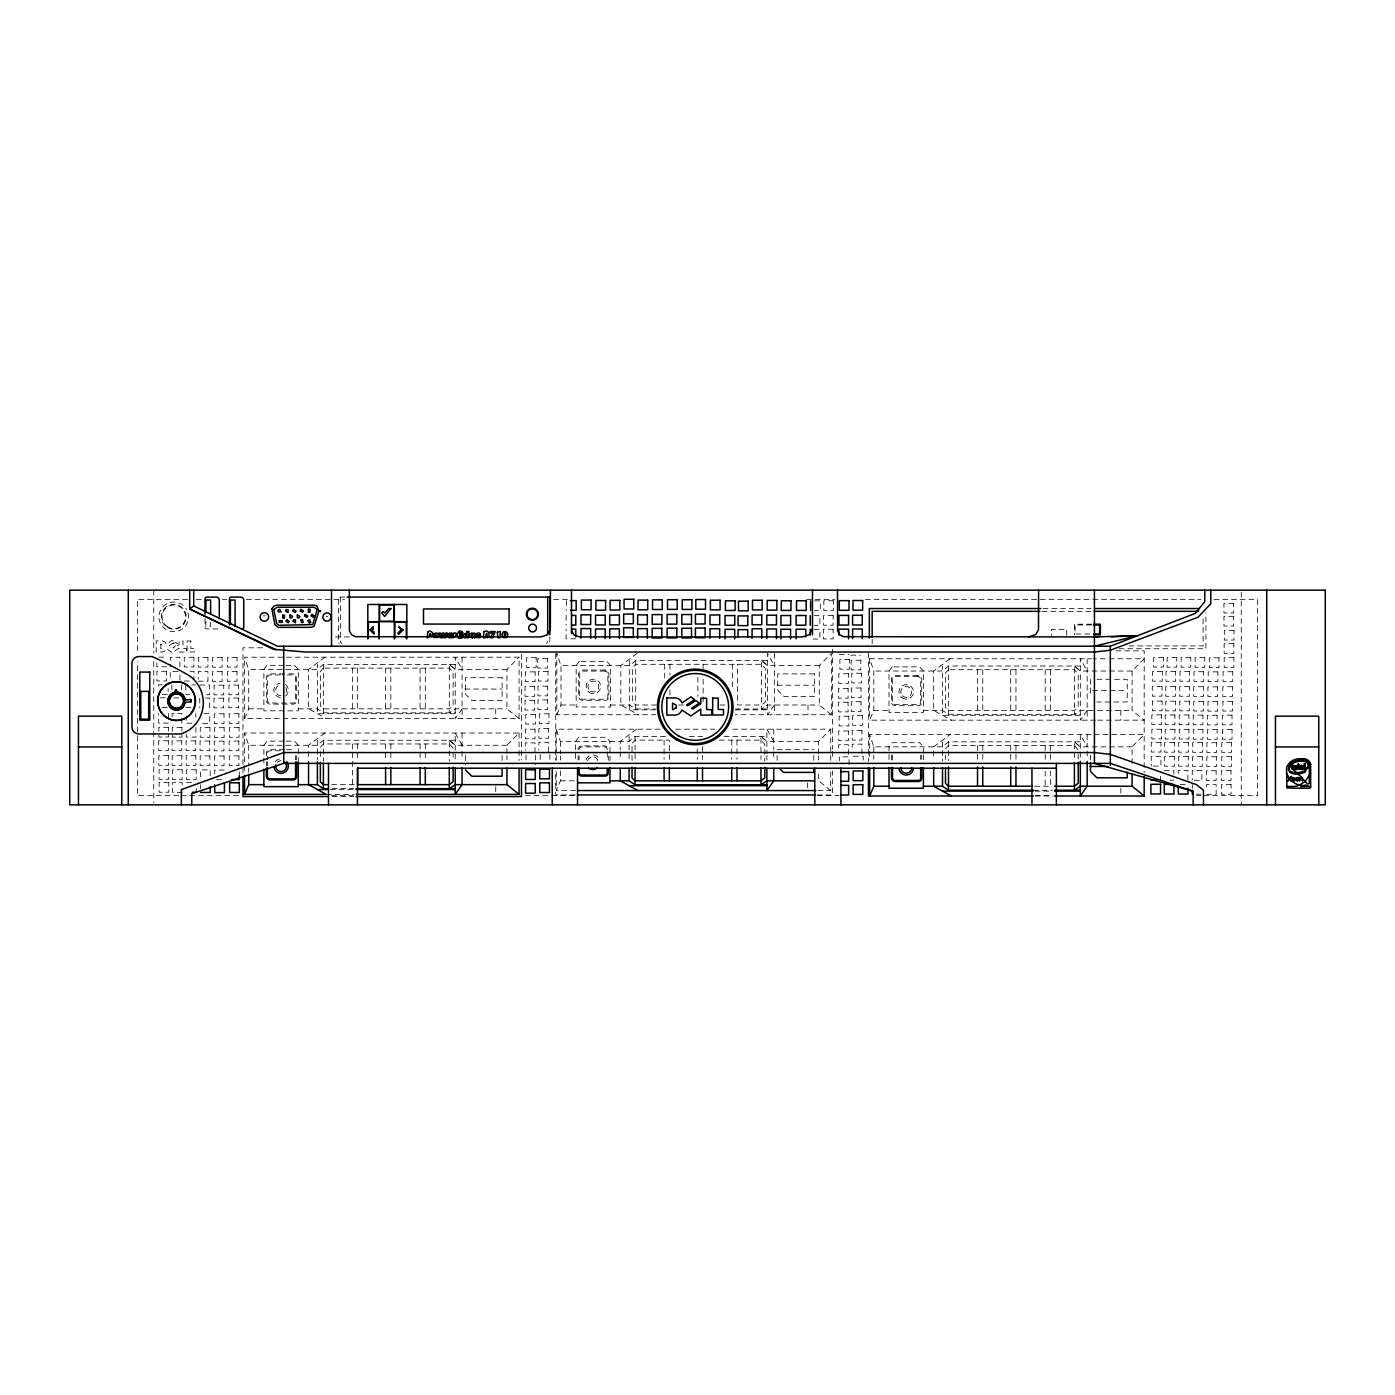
<?xml version="1.0" encoding="UTF-8"?>
<svg xmlns="http://www.w3.org/2000/svg" width="1395" height="1395" viewBox="0 0 1395 1395"><rect width="100%" height="100%" fill="white"/><g stroke="black" fill="none" stroke-linecap="round" stroke-linejoin="round"><path stroke-width="0.75" stroke-dasharray="5 3.75" d="M244.543 718.582L248.728 708.834L248.728 669.443L244.543 657.202L519.062 657.202L519.062 718.582L244.543 718.582L244.543 657.202M556.832 714.746L561.017 704.998L561.017 665.607L556.832 653.366L556.832 714.746L655.72 714.746M575.577 790.564L556.221 790.564L560.406 780.816L560.406 770.458M1095.581 720.169L869.643 720.169L873.828 710.421L873.828 671.03L869.643 658.789L1091.396 658.789M462.059 708.834L455.223 718.582L455.223 657.202L462.059 669.443M774.347 704.998L767.512 714.746L767.512 653.366L774.347 665.607M1087.158 710.421L1080.323 720.169L1080.323 658.789L1087.158 671.03M326.099 616.52L327.842 616.52M320.362 747.214L323.396 743.953L449.295 743.953L453.113 748.261L453.113 760.798M945.479 748.801L948.495 745.54L1074.412 745.54L1078.23 749.847M519.062 718.582L506.96 708.834L506.96 669.443L519.062 657.202M506.96 753.562L506.96 745.261L519.062 733.02L244.543 733.02L244.543 773.231M831.35 714.746L819.249 704.998L819.249 665.607L831.35 653.366L831.35 714.746L735.27 714.746M818.638 753.875L818.638 741.425L830.74 729.184L729.969 729.184M1097.691 720.169L1144.162 720.169L1132.077 710.421L1132.077 671.03L1144.162 658.789L1093.506 658.789M1132.077 763.431L1132.077 746.848L1144.162 734.607L1093.506 734.607M455.223 664.421L323.396 664.421L317.397 669.443L248.728 669.443M455.223 740.239L323.396 740.239L317.397 745.261L248.728 745.261L244.543 733.02M767.512 660.585L635.684 660.585L629.686 665.607L561.017 665.607M665.467 736.403L635.074 736.403L629.075 741.425L560.406 741.425L556.221 729.184L660.445 729.184M1080.323 666.008L948.495 666.008L942.514 671.03L873.828 671.03M1080.323 741.826L948.495 741.826L942.514 746.848L873.828 746.848L869.643 734.607L1091.396 734.607M263.393 615.945L265.05 615.736M324.861 657.202L308.557 669.443L308.557 708.834L326.238 718.582M324.861 733.02L308.557 745.261L308.557 749.411M637.149 653.366L620.845 665.607L620.845 704.998L638.526 714.746M636.538 729.184L620.234 741.425L620.234 749.725M949.978 658.789L933.674 671.03L933.674 710.421L951.355 720.169M933.674 746.848L949.978 734.607M344.879 597.095L338.444 597.095L338.444 641.247A4.813 4.813 0 0 0 339.09 643.67M187.575 599.344L137.46 599.344L137.46 653.278M196.294 599.344L202.833 599.344M222.45 599.344L226.81 599.344M246.427 599.344L344.478 599.344M553.675 599.344L568.933 599.344M806.449 599.344L834.785 599.344M865.301 599.344L1200.886 599.344M1213.946 599.344L1257.54 599.344L1257.54 795.656L1203.065 795.656M814.488 600.879L820.277 600.879L820.277 610.557L814.488 610.557M1043.059 608.534L1090.82 608.534M1041.978 611.341L1092.058 611.341M814.087 615.648L819.894 615.648L819.894 625.326L814.087 625.326M1091.71 624.21L1074.359 624.21L1074.359 634.795M1091.448 624.977L1075.126 624.977L1075.126 634.028L1091.448 634.028M814.07 629.372L819.876 629.372L819.876 639.049L810.199 639.049M335.48 636.922L349.343 636.922M575.769 638.788L566.091 638.788L566.091 629.11M1129.078 645.937L1203.1 645.937L1203.1 617.828M262.556 647.803L242.974 647.803L242.974 775.01M1119.052 648.745L1205.908 648.745L1205.908 612.771M1115.983 650.855L1144.214 650.855L1144.162 772.708M839.319 654.482L848.997 654.482M850.619 655.162L860.296 655.162M158.803 657.167L166.546 657.167M284.005 665.31L267.055 665.31L263.882 669.443L263.882 710.84L298.303 710.84L298.303 669.443L294.589 665.31L286.115 665.31M819.249 665.607L767.512 665.607L761.583 660.585L761.583 708.991L767.512 704.998L819.249 704.998M166.546 666.827L156.868 666.827L156.868 659.103M506.96 669.443L455.223 669.443L449.295 664.421L449.295 712.828L455.223 708.834L506.96 708.834M1132.077 671.03L1080.323 671.03L1074.412 666.008L1074.412 714.414L1080.323 710.421L1095.72 710.421M178.002 671.379L170.26 671.379L170.26 679.103M190.069 671.361L193.94 671.361L193.94 679.103M284.493 673.855L270.107 673.855A3.732 3.732 0 0 0 266.375 677.604L266.375 700.377A3.732 3.732 0 0 0 270.107 704.109L293.403 704.109A3.208 3.208 0 0 0 296.612 700.9L296.612 677.761A3.889 3.889 0 0 0 292.723 673.855L286.55 673.855M280.378 674.918L270.107 674.918A2.685 2.685 0 0 0 267.422 677.604L267.422 700.377A2.668 2.668 0 0 0 270.107 703.045L293.403 703.045A2.162 2.162 0 0 0 295.566 700.9L295.566 677.761A2.842 2.842 0 0 0 292.723 674.918L282.435 674.918M1097.011 679.295L1127.23 679.295L1127.23 701.981L1096.888 701.981M184.262 681.039L192.004 681.039M198.247 681.178L207.925 681.178L207.925 671.501L198.247 671.501L198.247 679.243M162.326 684.806L158.455 684.806L158.455 688.677M191.656 684.893L195.527 684.893M199.851 685.05L209.529 685.05L209.529 694.727L205.658 694.727M777.207 685.207L814.401 685.207M464.919 689.043L502.113 689.043M1092.686 690.63L1127.23 690.63M162.326 694.483L168.132 694.483L168.132 688.677M185.849 694.57L189.72 694.57M160.303 697.796L166.11 697.796M173.712 697.901L179.519 697.901M205.571 698.041L209.442 698.041L209.442 707.718L205.571 707.718M561.017 704.998L576.17 704.998M610.591 704.998L629.686 704.998L635.684 708.991L655.214 708.991M656.417 704.998L635.684 704.998L632.65 702.121L632.65 667.542L635.684 664.299L761.583 664.299L765.402 668.606L765.402 702.051L761.583 704.998L737.606 704.998L737.606 664.299M678.545 704.998L684.997 704.998M719.837 704.998L726.097 704.998M162.239 707.474L168.045 707.474M185.779 707.561L191.586 707.561M248.728 708.834L263.882 708.834M298.303 708.834L317.397 708.834L323.396 712.828L455.223 712.828M735.531 708.991L767.512 708.991M655.528 709.863L629.686 709.863L629.686 660.585M735.2 709.863L767.512 709.863M873.828 710.421L888.999 710.421M923.42 710.421L942.514 710.421L948.495 714.414L1080.323 714.414M1097.691 710.421L1132.077 710.421M203.984 713.665L209.791 713.665L209.791 723.342L200.113 723.342M455.223 713.699L317.397 713.699L317.397 664.421M1080.323 715.304L942.514 715.304L942.514 666.008M168.394 723.098L158.716 723.098L158.716 713.42M191.935 723.203L186.128 723.203L186.128 717.396M675.651 729.184L714.763 729.184M689.339 736.403L702.365 736.403M724.075 736.403L766.901 736.403M719.227 740.117L760.972 740.117L764.791 744.424L764.791 761.147M284.005 741.129L267.055 741.129L263.882 745.261L263.882 765.994M286.115 741.129L294.589 741.129L298.303 745.261L298.303 760.519M818.638 741.425L766.901 741.425L760.972 736.403L760.972 759.403M506.96 745.261L455.223 745.261L449.295 740.239L449.295 761.095M1132.077 746.848L1080.323 746.848L1074.412 741.826L1074.412 760.537M284.493 749.69L270.107 749.69A3.732 3.732 0 0 0 266.375 753.422L266.375 759.63M286.55 749.69L292.723 749.69A3.889 3.889 0 0 1 293.735 749.812M777.102 749.69L813.791 749.69M280.378 750.737L270.107 750.737A2.685 2.685 0 0 0 267.422 753.422L267.422 759.63M1153.159 766.099L1160.902 766.099L1160.902 756.421L1151.224 756.421L1151.224 766.099M224.386 770.04L214.708 770.04L214.708 773.911M1164.25 770.493L1173.927 770.493L1173.927 774.364M216.643 779.718L224.386 779.718M1170.056 780.171L1173.927 780.171M1194.172 780.293L1201.915 780.293L1201.915 770.615L1192.237 770.615L1192.237 780.293M560.406 780.816L575.577 780.816M186.546 782.63L194.289 782.63M1180.222 784.356L1187.965 784.356M331.679 784.653L357.661 784.653M1034.741 786.239L1050.435 786.239L1050.435 771.243M332.08 788.646L353.789 788.646M330.319 789.535L353.999 789.535M1033.172 790.25L1052.702 790.25M818.011 790.564L830.74 790.564L830.74 771.522M1035.107 791.122L1052.336 791.122M182.222 792.325L172.544 792.325L172.544 782.647L182.222 782.647L182.222 786.518M1196.16 794.191L1201.949 794.191M1206.501 794.33L1216.161 794.33L1216.161 784.653L1206.501 784.653L1206.501 788.524M326.238 794.4L354.19 794.4M575.35 794.923L555.751 794.923L555.751 770.999M817.174 794.923L832.431 794.923L832.431 770.999M178.874 795.656L137.46 795.656L137.46 661.91M181.054 795.656L187.575 795.656M189.755 795.656L239.888 795.656M331.4 795.656L353.197 795.656M525.357 795.656L575.472 795.656M817.348 795.656L839.145 795.656M1035.264 795.656L1052.702 795.656M1196.526 795.656L1200.886 795.656M1035.195 795.987L1053.016 795.987M332.184 796.562L353.946 796.562M830.74 790.564L818.638 780.816L818.638 770.458M1074.412 666.008L1080.323 671.309M1074.412 741.826L1080.323 747.127M761.583 660.585L767.512 665.886M760.972 736.403L766.901 741.704M449.295 664.421L455.223 669.722M449.295 740.239L455.223 745.54M773.737 741.425L766.901 729.184L766.901 753.875M462.059 745.261L455.223 733.02L455.223 761.286M1241.236 592.317L1241.236 804.845M1192.289 784.513L1192.289 788.384M1187.93 780.154L1187.93 770.476L1178.252 770.476L1178.252 776.283M1160.518 776.178L1160.518 780.049M1120.83 710.421L1120.83 720.169M1120.83 788.192L1120.83 794.034M1090.524 679.295L1090.524 695.599M1090.524 755.114L1090.524 762.681M1087.158 658.789L1087.158 720.169M1087.158 734.607L1087.158 746.848L1080.323 734.607L1080.323 760.781M1087.158 750.998L1087.158 759.298M1078.23 754.032L1078.23 760.292M1066.704 635.388L1066.704 629.337L1051.586 629.337L1051.586 635.388M1050.435 669.722L1050.435 710.421M1050.435 745.54L1050.435 760.537M1045.186 669.722L1045.186 710.421M1045.186 745.54L1045.186 760.537M1045.186 771.243L1045.186 786.239M1015.961 669.722L1015.961 710.421M1015.961 745.54L1015.961 760.537M1010.712 669.722L1010.712 710.421M1010.712 745.54L1010.712 760.537M982.76 669.722L982.76 710.421M982.76 745.54L982.76 760.537M977.529 669.722L977.529 710.421M977.529 745.54L977.529 760.537M948.495 666.008L948.495 714.414M948.495 741.826L948.495 760.537M945.479 755.27L945.479 759.595M942.514 741.826L942.514 760.868M933.674 750.998L933.674 759.298M923.42 753.387L923.42 746.848L919.689 742.715L892.172 742.715L888.999 746.848L888.999 759.926M923.42 755.148L923.42 759.926M921.729 755.166L921.729 759.368M920.665 755.166L920.665 759.368M892.538 755.009L892.538 761.217M891.492 755.009L891.492 761.217M873.828 746.848L873.828 753.073M873.828 755.148L873.828 759.298M872.171 639.451L872.171 643.775M869.643 658.789L869.643 720.169M869.643 734.607L869.643 749.429M869.643 751.539L869.643 760.013M868.44 653.017L868.44 761.339M863.243 760.083L863.243 756.212L853.566 756.212L853.566 760.083M861.918 753.823L861.918 744.145L852.24 744.145L852.24 749.952M849.032 764.582L849.032 756.857L839.354 756.857L839.354 760.728M848.387 754.399L848.387 744.721L838.709 744.721L838.709 750.527M832.431 649.181L832.431 749.237M832.431 751.417L832.431 760.118M830.74 729.184L830.74 760.938M818.638 755.933L818.638 760.083M813.791 755.358L813.791 761.025M808.019 704.998L808.019 714.746M807.409 782.769L807.409 788.611M777.102 755.358L777.102 761.025M774.347 653.366L774.347 714.746M773.737 729.184L773.737 749.725M773.737 751.8L773.737 760.083M766.901 755.358L766.901 760.083M736.996 740.117L736.996 759.403M732.358 664.299L732.358 687.857M731.747 740.117L731.747 759.403M703.132 664.299L703.132 668.589M703.132 679.295L703.132 704.998M702.522 746.552L702.522 759.403M697.884 677.15L697.884 696.436M697.273 748.697L697.273 759.403M669.949 664.299L669.949 675.006M669.949 690.002L669.949 696.436M669.338 759.403L669.338 740.117L635.074 740.117L632.04 743.378L632.04 760.659M664.7 664.299L664.7 679.295M664.09 740.117L664.09 759.403M635.684 660.585L635.684 708.991M635.074 736.403L635.074 759.403M629.075 736.403L629.075 760.083M620.234 751.8L620.234 760.083M609.981 761.042L609.981 741.425L606.267 737.292L578.751 737.292L575.577 741.425L575.577 761.042M608.29 756.055L608.29 760.258M607.244 751.853L607.244 760.258M579.099 755.794L579.099 759.944M578.053 755.794L578.053 759.944M566.51 600.617L566.51 610.295M566.108 615.387L566.108 625.065M560.406 741.425L560.406 753.875M560.406 755.933L560.406 760.083M556.221 729.184L556.221 760.938M556.221 771.522L556.221 790.564M555.751 653.523L555.751 760.118M549.822 636.8L549.822 640.985A5.092 5.092 0 0 1 549.142 643.531M549.874 754.381L549.874 764.059M548.549 751.992L548.549 742.314L538.871 742.314L538.871 750.057M540.196 754.381L540.196 760.188M535.663 755.009L535.663 764.687M535.017 752.568L535.017 742.89L525.34 742.89L525.34 750.632M525.985 755.009L525.985 760.816M521.468 654.272L521.468 759.909M519.062 733.02L519.062 760.537M506.96 755.637L506.96 759.769M502.113 755.427L502.113 761.095M495.731 708.834L495.731 718.582M495.731 786.606L495.731 792.447M465.424 755.427L465.424 764.878M462.059 657.202L462.059 718.582M462.059 733.02L462.059 749.411M462.059 751.486L462.059 759.769M425.318 668.135L425.318 708.834M425.318 743.953L425.318 761.095M420.069 668.135L420.069 708.834M420.069 743.953L420.069 761.095M390.844 668.135L390.844 708.834M390.844 743.953L390.844 761.095M385.595 668.135L385.595 708.834M385.595 743.953L385.595 761.095M357.661 668.135L357.661 708.834M357.661 743.953L357.661 761.095M352.412 668.135L352.412 708.834M352.412 743.953L352.412 784.653M340.572 597.095L340.572 641.247A2.703 2.703 0 0 0 341.618 643.391M323.396 664.421L323.396 712.828M323.396 740.239L323.396 761.095M320.362 751.521L320.362 760.17M317.397 740.239L317.397 759.769M308.557 751.486L308.557 759.769M296.612 755.689L296.612 759.891M295.566 755.689L295.566 759.891M267.422 761.705L267.422 765.838M266.375 761.705L266.375 765.838M248.728 745.261L248.728 765.994M248.728 768.07L248.728 772.22M239.277 771.853L239.277 775.725M210.61 622.327L210.61 626.372L205.919 626.372L205.919 620.304M210.174 775.707L210.174 769.9L200.496 769.9L200.496 779.578M204.978 618.456L204.978 627.105A1.813 1.813 0 0 0 206.809 628.936L217.236 628.936A2.04 2.04 0 0 0 219.277 626.878M200.531 784.722L200.531 788.593M199.764 698.041L199.764 707.718M196.224 788.437L196.224 792.308M195.788 713.525L195.788 717.396M195.928 727.405L195.928 737.083L186.25 737.083L186.25 731.276M185.849 684.893L185.849 692.635M181.803 723.203L181.803 713.525L172.126 713.525L172.126 717.396M181.542 684.91L181.542 694.588M179.938 666.949L179.938 657.272L170.26 657.272L170.26 666.949M179.938 675.232L179.938 681.039M171.864 684.91L171.864 690.717M168.394 713.42L168.394 719.227M153.764 590.155L153.764 653.052M153.764 661.718L153.764 802.683M188.063 612.998A14.822 14.822 0 0 1 171.184 631.429A14.822 14.822 0 0 1 161.628 608.325A14.822 14.822 0 0 1 186.581 609.423M547.694 640.985A2.964 2.964 0 0 1 546.544 643.339M285.417 684.474A7.254 7.254 0 0 1 285.644 695.983M280.308 697.517A7.254 7.254 0 0 1 280.029 683.131M285.835 687.595A5.441 5.441 0 0 1 285.835 693.036M281.11 695.756A5.441 5.441 0 0 1 275.669 690.316A5.441 5.441 0 0 1 281.11 684.858M578.053 749.586A3.732 3.732 0 0 1 581.785 745.854L604.401 745.854A3.889 3.889 0 0 1 608.29 749.743M607.244 749.743A2.842 2.842 0 0 0 604.401 746.9L581.785 746.9A2.685 2.685 0 0 0 579.099 749.586M586.039 759.647A7.254 7.254 0 0 1 591.724 755.114M593.607 755.079A7.254 7.254 0 0 1 599.449 759.386M587.539 760.885A5.441 5.441 0 0 1 598.054 760.885M275.268 761.827A7.254 7.254 0 0 1 280.029 758.95M277.274 762.28A5.441 5.441 0 0 1 281.11 760.693M579.343 661.474L576.17 665.607L576.17 707.003L610.591 707.003L610.591 665.607L606.877 661.474L579.343 661.474M892.172 666.897L888.999 671.03L888.999 712.426L923.42 712.426L923.42 671.03L919.689 666.897L892.172 666.897M323.396 668.135L320.362 671.379L320.362 705.957L323.396 708.834L449.295 708.834L453.113 705.887L453.113 672.442L449.295 668.135L323.396 668.135M948.495 669.722L945.479 672.965L945.479 707.544L948.495 710.421L1074.412 710.421L1078.23 707.474L1078.23 674.029L1074.412 669.722L948.495 669.722M179.048 648.204L172.352 652.581L166.301 648.727A4.865 4.865 0 0 1 161.698 652.023L156.153 652.023L156.153 640.898L161.698 640.898A4.987 4.987 0 0 1 166.371 644.124L172.352 640.235L174.811 641.962L169.405 645.466L175.63 642.607L178.107 644.194L172.823 647.611L173.625 648.1L179.048 644.717L179.048 641.037L183.007 641.037L183.007 648.483L186.389 648.483L186.389 652.023L179.048 652.023L179.048 648.204M833.512 600.739L823.835 600.739L823.835 610.417L833.512 610.417L833.512 600.739M1233.633 603.303L1223.956 603.303L1223.956 612.98L1233.633 612.98L1233.633 603.303M833.129 615.509L823.451 615.509L823.451 625.187L833.129 625.187L833.129 615.509M1233.633 616.311L1223.956 616.311L1223.956 625.989L1233.633 625.989L1233.633 616.311M833.111 629.232L823.434 629.232L823.434 638.91L833.111 638.91L833.111 629.232M1234 630.383L1224.322 630.383L1224.322 640.061L1234 640.061L1234 630.383M190.836 640.985L187.087 640.985L187.087 651.971L194.393 651.971L194.393 648.396L190.836 648.396L190.836 640.985M1233.843 643.705L1224.165 643.705L1224.165 653.383L1233.843 653.383L1233.843 643.705M160.809 644.298L160.809 648.605A2.197 2.197 0 0 0 160.809 644.298M193.94 657.254L184.262 657.254L184.262 666.932L193.94 666.932L193.94 657.254M207.925 657.394L198.264 657.394L198.264 667.072L207.925 667.072L207.925 657.394M237.045 657.429L227.368 657.429L227.368 667.106L237.045 667.106L237.045 657.429M1163.378 657.429L1153.7 657.429L1153.7 667.106L1163.378 667.106L1163.378 657.429M222.136 657.533L212.476 657.533L212.476 667.211L222.136 667.211L222.136 657.533M536.168 657.69L526.508 657.69L526.508 667.368L536.168 667.368L536.168 657.69M1176.787 657.533L1167.109 657.533L1167.109 667.211L1176.787 667.211L1176.787 657.533M1190.772 657.516L1181.112 657.516L1181.112 667.194L1190.772 667.194L1190.772 657.516M1204.774 657.655L1195.096 657.655L1195.096 667.333L1204.774 667.333L1204.774 657.655M1233.878 657.69L1224.2 657.69L1224.2 667.368L1233.878 667.368L1233.878 657.69M1218.986 657.795L1209.308 657.795L1209.308 667.473L1218.986 667.473L1218.986 657.795M547.468 658.37L537.79 658.37L537.79 668.048L547.468 668.048L547.468 658.37M849.538 659.521L839.877 659.521L839.877 669.199L849.538 669.199L849.538 659.521M860.837 660.201L851.159 660.201L851.159 669.879L860.837 669.879L860.837 660.201M605.011 670.019L582.395 670.019A3.732 3.732 0 0 0 578.663 673.75L578.663 696.541A3.732 3.732 0 0 0 582.395 700.273L605.692 700.273A3.208 3.208 0 0 0 608.9 697.064L608.9 673.924A3.889 3.889 0 0 0 605.011 670.019M605.011 671.082L582.395 671.082A2.685 2.685 0 0 0 579.71 673.75L579.71 696.541A2.668 2.668 0 0 0 582.395 699.209L605.692 699.209A2.162 2.162 0 0 0 607.854 697.064L607.854 673.924A2.842 2.842 0 0 0 605.011 671.082M166.528 671.257L156.85 671.257L156.85 680.934L166.528 680.934L166.528 671.257M548.043 671.396L538.365 671.396L538.365 681.074L548.043 681.074L548.043 671.396M222.136 671.64L212.458 671.64L212.458 681.318L222.136 681.318L222.136 671.64M237.028 671.536L227.35 671.536L227.35 681.213L237.028 681.213L237.028 671.536M1162.262 671.483L1152.584 671.483L1152.584 681.161L1162.262 681.161L1162.262 671.483M1175.671 671.588L1165.993 671.588L1165.993 681.266L1175.671 681.266L1175.671 671.588M1189.656 671.57L1179.978 671.57L1179.978 681.248L1189.656 681.248L1189.656 671.57M1203.658 671.727L1193.98 671.727L1193.98 681.405L1203.658 681.405L1203.658 671.727M535.105 671.884L525.427 671.884L525.427 681.562L535.105 681.562L535.105 671.884M1217.87 671.867L1208.192 671.867L1208.192 681.545L1217.87 681.545L1217.87 671.867M1232.762 671.745L1223.084 671.745L1223.084 681.423L1232.762 681.423L1232.762 671.745M861.412 673.227L851.735 673.227L851.735 682.905L861.412 682.905L861.412 673.227M848.474 673.715L838.796 673.715L838.796 683.393L848.474 683.393L848.474 673.715M814.401 673.872L777.712 673.872L777.712 690.176L784.077 696.558L814.401 696.558L814.401 673.872M917.823 675.459L895.224 675.459A3.732 3.732 0 0 0 891.492 679.191L891.492 701.964A3.732 3.732 0 0 0 895.206 705.696L918.52 705.696A3.208 3.208 0 0 0 921.729 702.487L921.729 679.348A3.889 3.889 0 0 0 917.823 675.459M917.823 676.505L895.224 676.505A2.685 2.685 0 0 0 892.538 679.191L892.538 701.964A2.668 2.668 0 0 0 895.206 704.632L918.52 704.632A2.162 2.162 0 0 0 920.665 702.487L920.665 679.348A2.842 2.842 0 0 0 917.823 676.505M502.113 677.708L465.424 677.708L465.424 694.012L471.789 700.395L502.113 700.395L502.113 677.708M238.632 685.067L228.954 685.067L228.954 694.745L238.632 694.745L238.632 685.067M223.741 685.189L214.063 685.189L214.063 694.867L223.741 694.867L223.741 685.189M547.642 686.166L537.964 686.166L537.964 695.843L547.642 695.843L547.642 686.166M1161.983 686.48L1152.305 686.48L1152.305 696.157L1161.983 696.157L1161.983 686.48M534.721 686.654L525.043 686.654L525.043 696.332L534.721 696.332L534.721 686.654M1175.392 686.584L1165.714 686.584L1165.714 696.262L1175.392 696.262L1175.392 686.584M1189.377 686.567L1179.717 686.567L1179.717 696.244L1189.377 696.244L1189.377 686.567M1203.379 686.706L1193.701 686.706L1193.701 696.384L1203.379 696.384L1203.379 686.706M1232.482 686.741L1222.805 686.741L1222.805 696.419L1232.482 696.419L1232.482 686.741M1217.591 686.846L1207.913 686.846L1207.913 696.524L1217.591 696.524L1217.591 686.846M861.011 687.997L851.334 687.997L851.334 697.674L861.011 697.674L861.011 687.997M848.09 688.485L838.412 688.485L838.412 698.163L848.09 698.163L848.09 688.485M223.653 698.18L213.976 698.18L213.976 707.858L223.653 707.858L223.653 698.18M238.545 698.058L228.867 698.058L228.867 707.736L238.545 707.736L238.545 698.058M547.625 699.906L537.947 699.906L537.947 709.584L547.625 709.584L547.625 699.906M534.703 700.377L525.026 700.377L525.026 710.055L534.703 710.055L534.703 700.377M1162.052 701.092L1152.375 701.092L1152.375 710.77L1162.052 710.77L1162.052 701.092M1175.462 701.197L1165.784 701.197L1165.784 710.875L1175.462 710.875L1175.462 701.197M1189.447 701.197L1179.769 701.197L1179.769 710.857L1189.447 710.857L1189.447 701.197M1203.449 701.336L1193.771 701.336L1193.771 711.014L1203.449 711.014L1203.449 701.336M1232.552 701.371L1222.874 701.371L1222.874 711.031L1232.552 711.031L1232.552 701.371M1217.661 701.476L1207.983 701.476L1207.983 711.154L1217.661 711.154L1217.661 701.476M860.994 701.737L851.316 701.737L851.316 711.415L860.994 711.415L860.994 701.737M848.073 702.208L838.395 702.208L838.395 711.886L848.073 711.886L848.073 702.208M224.002 713.804L214.324 713.804L214.324 723.482L224.002 723.482L224.002 713.804M238.894 713.699L229.216 713.699L229.216 723.377L238.894 723.377L238.894 713.699M548.967 713.822L539.29 713.822L539.29 723.499L548.967 723.499L548.967 713.822M535.436 714.397L525.758 714.397L525.758 724.075L535.436 724.075L535.436 714.397M1161.512 714.868L1151.834 714.868L1151.834 724.546L1161.512 724.546L1161.512 714.868M1174.904 714.972L1165.244 714.972L1165.244 724.65L1174.904 724.65L1174.904 714.972M1188.906 714.955L1179.228 714.955L1179.228 724.633L1188.906 724.633L1188.906 714.955M1202.909 715.112L1193.231 715.112L1193.231 724.772L1202.909 724.772L1202.909 715.112M1217.12 715.251L1207.442 715.251L1207.442 724.929L1217.12 724.929L1217.12 715.251M1232.012 715.129L1222.334 715.129L1222.334 724.807L1232.012 724.807L1232.012 715.129M862.337 715.652L852.659 715.652L852.659 725.33L862.337 725.33L862.337 715.652M848.805 716.228L839.127 716.228L839.127 725.906L848.805 725.906L848.805 716.228M168.533 727.318L158.856 727.318L158.856 736.996L168.533 736.996L168.533 727.318M181.943 727.423L172.265 727.423L172.265 737.101L181.943 737.101L181.943 727.423M209.93 727.562L200.252 727.562L200.252 737.24L209.93 737.24L209.93 727.562M224.142 727.702L214.464 727.702L214.464 737.38L224.142 737.38L224.142 727.702M239.033 727.58L229.355 727.58L229.355 737.257L239.033 737.257L239.033 727.58M548.566 728.591L538.889 728.591L538.889 738.269L548.566 738.269L548.566 728.591M535.035 729.167L525.357 729.167L525.357 738.844L535.035 738.844L535.035 729.167M1161.547 729.219L1151.869 729.219L1151.869 738.897L1161.547 738.897L1161.547 729.219M1174.939 729.341L1165.261 729.341L1165.261 739.019L1174.939 739.019L1174.939 729.341M1188.941 729.323L1179.263 729.323L1179.263 739.001L1188.941 739.001L1188.941 729.323M1202.943 729.463L1193.266 729.463L1193.266 739.141L1202.943 739.141L1202.943 729.463M1232.047 729.498L1222.369 729.498L1222.369 739.176L1232.047 739.176L1232.047 729.498M1217.155 729.602L1207.477 729.602L1207.477 739.28L1217.155 739.28L1217.155 729.602M861.936 730.422L852.258 730.422L852.258 740.1L861.936 740.1L861.936 730.422M848.404 730.997L838.726 730.997L838.726 740.675L848.404 740.675L848.404 730.997M168.342 740.762L158.664 740.762L158.664 750.44L168.342 750.44L168.342 740.762M181.751 740.867L172.073 740.867L172.073 750.545L181.751 750.545L181.751 740.867M195.736 740.867L186.058 740.867L186.058 750.527L195.736 750.527L195.736 740.867M209.738 741.007L200.06 741.007L200.06 750.684L209.738 750.684L209.738 741.007M223.95 741.146L214.272 741.146L214.272 750.824L223.95 750.824L223.95 741.146M238.841 741.041L229.164 741.041L229.164 750.702L238.841 750.702L238.841 741.041M1160.954 742.384L1151.276 742.384L1151.276 752.044L1160.954 752.044L1160.954 742.384M1174.363 742.489L1164.685 742.489L1164.685 752.167L1174.363 752.167L1174.363 742.489M1188.348 742.471L1178.67 742.471L1178.67 752.149L1188.348 752.149L1188.348 742.471M1202.351 742.611L1192.673 742.611L1192.673 752.289L1202.351 752.289L1202.351 742.611M1231.454 742.646L1221.776 742.646L1221.776 752.323L1231.454 752.323L1231.454 742.646M1216.562 742.75L1206.884 742.75L1206.884 752.428L1216.562 752.428L1216.562 742.75M168.464 755.637L158.786 755.637L158.786 765.297L168.464 765.297L168.464 755.637M195.858 755.724L186.198 755.724L186.198 765.402L195.858 765.402L195.858 755.724M181.873 755.741L172.195 755.741L172.195 765.419L181.873 765.419L181.873 755.741M209.86 755.863L200.182 755.863L200.182 765.541L209.86 765.541L209.86 755.863M224.072 756.003L214.394 756.003L214.394 765.681L224.072 765.681L224.072 756.003M238.963 755.898L229.286 755.898L229.286 765.576L238.963 765.576L238.963 755.898M1174.294 756.526L1164.616 756.526L1164.616 766.204L1174.294 766.204L1174.294 756.526M1188.296 756.526L1178.618 756.526L1178.618 766.186L1188.296 766.186L1188.296 756.526M1202.298 756.665L1192.62 756.665L1192.62 766.343L1202.298 766.343L1202.298 756.665M1216.492 756.805L1206.832 756.805L1206.832 766.483L1216.492 766.483L1216.492 756.805M1231.401 756.7L1221.724 756.7L1221.724 766.361L1231.401 766.361L1231.401 756.7M168.778 769.656L159.1 769.656L159.1 779.334L168.778 779.334L168.778 769.656M182.187 769.761L172.509 769.761L172.509 779.439L182.187 779.439L182.187 769.761M196.189 769.744L186.511 769.744L186.511 779.421L196.189 779.421L196.189 769.744M1216.126 770.755L1206.448 770.755L1206.448 780.433L1216.126 780.433L1216.126 770.755M1231.018 770.65L1221.34 770.65L1221.34 780.328L1231.018 780.328L1231.018 770.65M168.812 782.543L159.135 782.543L159.135 792.22L168.812 792.22L168.812 782.543M1231.07 784.531L1221.392 784.531L1221.392 794.208L1231.07 794.208L1231.07 784.531M167.557 627.558A12.398 12.398 0 0 0 186.163 616.834A12.398 12.398 0 0 0 167.557 606.093A12.398 12.398 0 0 0 167.557 627.558M167.243 626.651A11.788 11.788 0 0 0 185.535 617.567A11.788 11.788 0 0 0 168.499 606.267A11.788 11.788 0 0 0 167.243 626.651M589.091 692.304A7.254 7.254 0 0 0 600.617 687.282A7.254 7.254 0 0 0 590.503 679.818A7.254 7.254 0 0 0 589.091 692.304M590.678 691.188A5.441 5.441 0 0 0 598.839 686.48A5.441 5.441 0 0 0 590.678 681.754A5.441 5.441 0 0 0 590.678 691.188M901.92 697.744A7.254 7.254 0 0 0 913.446 692.705A7.254 7.254 0 0 0 903.315 685.241A7.254 7.254 0 0 0 901.92 697.744M902.373 695.739A5.441 5.441 0 0 0 911.493 693.298A5.441 5.441 0 0 0 904.814 686.636A5.441 5.441 0 0 0 902.373 695.739"/><path stroke-width="1.5" d="M474.649 638.143L474.893 633.243L471.388 633.121A2.651 2.651 0 0 0 469.975 634.045C467.133 637.881 473.463 637.114 472.678 638.282M1306.697 786.274L1307.795 786.414M812.465 628.709L809.588 634.516L802.648 636.922L579.657 636.922L573.868 634.917L571.479 630.087M191.08 701.859L190.662 699.558L191.08 701.859L184.925 702.243L184.785 703.394A8.911 8.666 -90 0 1 170.277 707.387A8.911 8.666 -90 0 1 174.166 692.478L175.561 692.338L175.561 690.211M185.064 703.394L184.925 702.243M1301.831 784.914L1301.116 786.693L1301.744 785.402M1304.778 785.141L1304.517 786.693L1305.127 785.402M1301.814 786.693L1303.035 785.42L1301.849 786.728M1306.766 785.821L1307.83 785.472L1307.289 786.431M1310.655 773.179L1305.145 781.549L1298.466 785.507A17.734 17.734 0 0 1 1292.816 786.449L1286.539 786.449M308.557 761.844L308.557 784.653L326.238 794.4L244.543 794.4L248.728 784.653L248.728 774.295M873.828 767.581L873.828 786.239L869.643 795.987L869.643 768.471M1304.36 785.681L1303.767 786.431M1290.235 778.672L1291.613 776.37L1289.765 777.904L1287.812 776.3L1289.224 778.654L1287.864 781.043L1289.695 779.421L1291.665 780.991L1290.637 780.938M1301.186 777.416L1299.634 777.556L1299.669 781.026L1301.221 778.114L1302.581 781.026L1302.512 778.009L1297.716 773.998A20.018 20.018 0 0 1 1296.966 774.033L1295.502 774.033A7.498 7.498 0 0 1 1294.804 773.981L1294.211 773.911A9.817 9.817 0 0 1 1290.445 772.621A4.028 4.028 0 0 1 1289.032 771.226A4.813 4.813 0 0 1 1288.684 766.954A6.382 6.382 0 0 1 1289.468 765.541L1289.486 765.506A6.504 6.504 0 0 1 1290.637 764.303L1290.637 764.861A4.97 4.97 0 0 0 1289.852 765.942A4.324 4.324 0 0 0 1291.247 772.132M1303.941 785.647L1303.366 786.414M193.696 590.155L193.696 605.918L189.685 608.987L273.437 649.303L305.435 652.023L1094.43 652.023L1110.333 650.227L1198.009 617.218L1210.773 603.756L1210.773 590.155M193.696 605.918L277.431 646.216L1110.333 646.216L1195.306 613.399L1204.757 601.646L1204.757 590.155M1193.178 804.845L1193.178 791.261L1110.333 763.379L283.76 763.379L191.76 793.65L191.76 804.845M1094.43 646.216L1137.675 635.667L1094.43 636.922M176.415 690.211L176.415 692.182A8.911 8.666 -90 0 1 184.785 698.773L184.925 699.924L190.941 699.558M1028.76 636.922L1035.718 634.516L1038.508 629.773L1038.595 590.155M1111.118 636.835L1137.675 635.667M1291.439 771.801A9.591 9.591 0 0 0 1294.316 772.551A18.658 18.658 0 0 0 1296.496 772.656L1296.548 772.656A20.053 20.053 0 0 0 1305.528 770.319M347.041 597.095L549.822 597.095L549.822 634.725M570.381 600.617L576.187 600.617L576.187 610.295L570.381 610.295M1040.897 608.534L869.347 608.534L869.347 638.16M1095.18 608.534L1199.386 608.534M1039.816 611.341L872.171 611.341L872.171 637.288M1094.238 611.341L1198.741 611.341M571.915 615.387L575.786 615.387L575.786 625.065L571.915 625.065M367.809 621.699L406.817 621.699M1093.872 624.21L1100.376 624.21L1100.376 634.795L1093.872 634.795M1093.488 624.977L1099.609 624.977L1099.609 634.028L1093.488 634.028M571.898 629.11L575.769 629.11L575.769 636.852M1098.615 636.922L843.574 636.678L839.895 634.917L837.575 630.976L837.506 590.155M176.694 690.211L175.282 690.211L175.561 692.338M176.415 692.182L176.694 692.182A8.911 8.666 -90 0 1 185.064 698.773L184.925 699.924M78.469 746.953L121.784 746.953M1275.448 746.953L1318.763 746.953M1090.036 766.465L1107.804 766.465M1056.381 768.209L357.486 768.209L357.486 804.845M840.906 771.627L848.648 771.627L848.648 781.287L840.906 781.287M1292.973 779.543C1299.059 780.084 1290.95 774.626 1292.171 779.944C1294.194 782.176 1296.164 780.59 1292.973 779.561M231.535 779.596L239.277 779.596L239.277 775.725M1150.84 780.049L1156.647 780.049M609.981 780.816L629.075 780.816L635.074 784.81L766.901 784.81M814.366 780.816L766.901 780.816L760.972 784.81L760.972 767.965M577.722 782.822L609.981 782.822L609.981 767.564M1172.027 784.374L1164.284 784.374L1164.284 794.051L1173.962 794.051L1173.962 784.374M248.728 784.653L263.882 784.653M298.303 784.653L317.397 784.653L323.396 788.646L327.738 788.646M327.546 784.653L323.396 784.653L320.362 781.793L320.362 762.333M519.062 769.011L519.062 794.4L506.96 784.653L455.223 784.653L449.295 788.646L449.295 767.512M840.889 785.35L848.631 785.35L848.631 795.028L840.889 795.028M629.075 785.699L766.901 785.699M873.828 786.239L888.999 786.239M923.42 786.239L942.514 786.239L948.495 790.25L1033.172 790.25M1032.649 786.239L948.495 786.239L945.479 783.38L945.479 768.244M1054.428 786.239L1074.412 786.239L1078.23 783.292L1078.23 762.385M1144.214 776.492L1144.162 795.987L1132.077 786.239L1080.323 786.239L1074.412 790.25L1074.412 762.681M1310.655 786.484L1307.69 786.484A61.938 61.938 0 0 1 1299.373 785.158A19.024 19.024 0 0 1 1292.642 781.741L1291.578 780.816M355.952 788.646L455.223 788.646M317.397 789.535L328.174 789.535M356.161 789.535L455.223 789.535M1054.864 790.25L1080.323 790.25M577.722 790.564L815.883 790.564M942.514 791.122L1032.963 791.122M1054.48 791.122L1080.323 791.122M192.353 792.308L196.224 792.308M200.531 792.465L210.209 792.465L210.209 786.658M356.335 794.4L519.062 794.4M577.53 794.923L814.994 794.923M1033.468 795.987L868.44 795.987L868.44 767.825M1054.533 795.987L1144.214 795.987M327.825 796.562L242.974 796.562L242.974 777.172M356.126 796.562L521.468 796.562L521.468 768.54M1193.178 791.261L1094.43 763.379L1094.43 590.155M275.896 649.651L189.685 608.987L189.685 590.155M951.355 795.987L933.674 786.239L933.674 767.581M637.916 790.564L620.234 780.816L620.234 768.383M779.648 768.558L783.467 772.377L813.791 772.377L813.791 768.593M465.424 769.848L471.789 776.213L502.113 776.213L502.113 768.645M1289.852 765.942L1291.386 767.477M1292.45 768.558L1296.496 772.656M1302.616 778.846L1307.638 783.938L1309.295 783.502L1309.382 764.791A5.301 5.301 0 0 0 1305.022 760.397A20.995 20.995 0 0 0 1295.746 760.955A13.427 13.427 0 0 0 1289.451 764.931L1289.451 765.524M1287.969 776.283L1286.539 773.196M1318.763 804.845L1318.763 716.158L1275.448 716.158L1275.448 804.845M1305.528 770.354L1305.528 771.923A18.676 18.676 0 0 1 1297.803 773.841M1292.886 763.204L1292.886 762.803A17.368 17.368 0 0 1 1300.088 760.467L1300.14 760.467A16.356 16.356 0 0 1 1304.308 760.606A7.55 7.55 0 0 1 1307.499 761.932A3.854 3.854 0 0 1 1308.998 764.425M1266.73 590.155L1266.73 804.845M1203.449 804.845L1203.449 790.215L1196.457 784.653L1110.333 754.364L1094.43 752.55L283.76 752.55L181.367 789.605L181.367 804.845M1192.289 790.32L1192.289 794.191M1187.965 788.227L1187.965 794.034L1178.287 794.034L1178.287 786.292M1132.077 773.806L1132.077 786.239M1127.23 772.132L1127.23 777.8L1096.888 777.8L1090.524 771.435L1090.524 762.681M1110.333 646.216L1110.333 765.367M1087.158 761.374L1087.158 786.239L1080.323 795.987L1080.323 761.374M1056.381 763.379L1056.381 804.845M1031.951 768.209L1031.951 804.845M1015.961 766.971L1015.961 786.239M1010.712 766.971L1010.712 786.239M982.76 766.971L982.76 786.239M977.529 766.971L977.529 786.239M948.495 766.971L948.495 790.25M942.514 767.581L942.514 786.239M923.42 767.581L923.42 788.245L888.999 788.245L888.999 767.581M921.729 767.791L921.729 778.305A3.208 3.208 0 0 1 918.52 781.514L895.206 781.514A3.732 3.732 0 0 1 891.492 777.782L891.492 767.424M920.665 767.791L920.665 778.305A2.162 2.162 0 0 1 918.52 780.468L895.206 780.468A2.668 2.668 0 0 1 892.538 777.782L892.538 767.424M862.25 638.683L862.25 629.005L852.572 629.005L852.572 638.683M848.578 638.823L848.578 629.145L838.901 629.145L838.901 634.952M840.906 768.209L840.906 804.845M814.785 768.209L814.785 804.845M812.465 590.155L812.465 634.864M810.617 600.879L810.617 610.557M810.216 615.648L810.216 625.326M810.199 629.372L810.199 635.178M805.787 636.992L805.787 629.25L796.109 629.25L796.109 638.927M790.581 638.945L790.581 629.267L780.904 629.267L780.904 638.945M776.457 638.631L776.457 628.953L766.779 628.953L766.779 638.631M773.737 768.383L773.737 780.816L766.901 790.564L766.901 768.383M764.791 767.407L764.791 777.869L760.972 780.816L635.074 780.816L632.04 777.957L632.04 767.145M761.757 638.439L761.757 628.761L752.079 628.761L752.079 638.439M747.737 637.41L747.737 629.668L738.06 629.668L738.06 637.41M736.996 767.965L736.996 780.816M734.712 638.997L734.712 629.319L725.034 629.319L725.034 638.997M731.747 767.965L731.747 780.816M719.681 638.387L719.681 628.726L710.003 628.726L710.003 638.387M702.522 767.965L702.522 780.816M697.273 767.965L697.273 780.816M669.338 767.965L669.338 780.816M664.09 767.965L664.09 780.816M647.315 638.3L647.315 628.622L637.637 628.622L637.637 638.3M635.074 767.965L635.074 784.81M629.075 768.383L629.075 780.816M619.38 638.544L619.38 628.866L609.702 628.866L609.702 638.544M608.29 768.662L608.29 772.882A3.208 3.208 0 0 1 605.081 776.091L581.785 776.091A3.732 3.732 0 0 1 578.053 772.359L578.053 768.226M607.244 768.662L607.244 772.882A2.162 2.162 0 0 1 605.081 775.045L581.785 775.045A2.668 2.668 0 0 1 579.099 772.359L579.099 768.226M605.203 638.666L605.203 628.988L595.525 628.988L595.525 638.666M590.66 638.247L590.66 628.57L580.983 628.57L580.983 638.247M577.53 768.209L577.53 804.845M571.479 590.155L571.479 633.504M552.228 768.209L552.228 804.845M550.432 590.155L550.345 629.773L546.578 635.213L540.597 636.922L355.411 636.678L351.732 634.917L349.413 630.976L349.343 590.155M547.694 597.095L547.694 634.725M506.96 768.07L506.96 784.653M462.059 768.07L462.059 784.653L455.223 794.4L455.223 768.07M453.113 767.076L453.113 781.706L449.295 784.653L357.661 784.653L357.661 767.512M425.318 767.512L425.318 784.653M420.069 767.512L420.069 784.653M406.817 638.927L406.817 604.471L367.809 604.471L367.809 638.927M406.276 638.404L406.276 622.24L394.872 622.24L394.872 638.404M394.332 604.471L394.332 638.927M390.844 767.512L390.844 784.653M385.595 767.512L385.595 784.653M379.196 604.471L379.196 638.927M378.655 638.404L378.655 622.24L368.332 622.24L368.332 638.404M331.522 590.155L331.522 646.216M328.505 763.379L328.505 804.845M323.396 763.239L323.396 788.646M317.397 761.844L317.397 784.653M298.303 761.844L298.303 786.658L263.882 786.658L263.882 769.22M296.612 761.984L296.612 776.719A3.208 3.208 0 0 1 293.403 779.927L270.107 779.927A3.732 3.732 0 0 1 266.375 776.195L266.375 767.913M295.566 761.984L295.566 776.719A2.162 2.162 0 0 1 293.403 778.881L270.107 778.881A2.668 2.668 0 0 1 267.422 776.195L267.422 767.913M283.76 646.216L283.76 763.379M244.543 775.358L244.543 794.4M235.092 626.372L235.092 600.042L230.402 600.042L230.402 624.35M229.477 624.943L229.477 598.996A1.918 1.918 0 0 1 231.396 597.077L240.725 597.077A3.052 3.052 0 0 1 243.776 600.129L243.776 626.878A2.04 2.04 0 0 1 241.719 628.936M224.421 782.926L224.421 792.604L214.743 792.604L214.743 784.862M219.277 618.648L219.277 600.129A3.052 3.052 0 0 0 216.225 597.077L206.913 597.077A1.918 1.918 0 0 0 204.978 598.996L204.978 614.131M210.61 614.218L210.61 600.042L205.919 600.042L205.919 612.196M128.27 590.155L128.27 804.845M121.784 804.845L121.784 716.158L78.469 716.158L78.469 804.845M1307.185 762.908A3.418 3.418 0 0 1 1307.847 766.239A4.133 4.133 0 0 1 1305.982 768.366L1305.982 769.482A4.691 4.691 0 0 0 1309.051 764.443M1303.331 768.837A2.127 2.127 0 0 1 1299.896 768.505M1302.843 768.453A1.953 1.953 0 0 1 1301.43 768.61L1300.855 767.791L1303.54 767.721A2.633 2.633 0 0 0 1303.209 766.029L1301.953 765.245A2.075 2.075 0 0 0 1299.966 766.186A2.895 2.895 0 0 0 1299.983 768.453M1292.869 763.187A18.972 18.972 0 0 1 1303.261 761.182A6.923 6.923 0 0 1 1306.888 762.612M184.192 705.539A8.911 8.666 -90 0 1 169.806 706.515A8.911 8.666 -90 0 1 174.445 692.478M169.789 699.191A7.341 7.132 -90 0 1 180.775 695.076A7.341 7.132 -90 0 1 180.775 707.091A7.341 7.132 -90 0 1 169.789 702.975M913.446 768.523A7.254 7.254 0 0 1 899.043 768.802M911.667 767.721A5.441 5.441 0 0 1 906.227 773.161A5.441 5.441 0 0 1 900.786 767.721M597.322 767.965A7.254 7.254 0 0 1 588.498 768.139M286.795 761.6A7.254 7.254 0 0 1 284.022 772.778A7.254 7.254 0 0 1 273.943 767.215M284.964 762.28A5.441 5.441 0 0 1 282.522 771.383A5.441 5.441 0 0 1 275.861 764.722M666.827 697.936L666.827 715.077L675.075 715.077A7.254 7.254 0 0 0 681.841 710.003L690.839 715.949L700.778 709.201L700.778 715.077L711.642 715.077L711.642 709.636L706.62 709.636L706.62 698.163L700.778 698.163L700.778 703.812L692.74 709.044L691.536 708.276L699.366 703.01L695.704 700.569L687.77 705.783L686.497 704.963L694.483 699.575L690.839 696.907L681.981 702.906A7.411 7.411 0 0 0 675.075 697.901L666.827 697.936M712.671 698.075L712.671 714.99L723.499 714.99L723.499 709.497L718.216 709.497L718.216 698.075L712.671 698.075M1310.655 764.495L1310.655 787.547L1309.452 788.349L1286.922 787.983L1286.539 767.651A13.619 13.619 0 0 1 1299.53 758.758L1303.192 758.723A7.01 7.01 0 0 1 1310.655 764.495M453.48 633.923L453.288 637.742C455.851 636.73 458.449 631.621 453.462 633.103L453.48 633.923M427.707 632.179L427.445 637.742C431.09 636.347 430.009 630.104 430.445 635.422C436.077 634.463 429.799 628.726 427.707 632.179M1296.844 766.343L1296.844 769.552L1295.746 769.552L1295.693 766.326L1294.455 766.169L1294.455 769.552L1293.427 769.552L1293.427 765.297L1296.844 766.343M483.873 631.534L483.577 637.742L485.512 637.742C486.942 629.808 486.96 633.609 487.082 637.742C489.872 637.829 490.569 628.883 483.873 631.534M320.414 610.522L320.397 611.568L320.414 610.522M278.215 610.156L278.18 611.847L281.11 611.917L279.697 609.336L278.215 610.156M279.296 620.618L279.244 622.309L282.174 622.379L282.226 620.688L279.296 620.618M307.981 620.583L309.376 623.146L310.876 622.344L309.463 619.764L307.981 620.583M462.669 632.58L459.583 632.877L459.53 633.923L462.146 633.905L462.059 635.3L459.443 635.318L459.391 636.416L462.512 636.347L462.408 637.742C453.427 641.561 458.013 626.024 462.669 632.58M497.3 632.231L497.98 637.742L500.003 637.742L500.334 631.534L497.3 632.231M467.029 631.534L466.976 633.051L463.82 633.993A3.139 3.139 0 0 0 463.297 635.719L463.593 636.922A1.813 1.813 0 0 0 464.483 637.707L468.546 637.742L468.877 631.534L467.029 631.534M449.452 635.597L452.276 636.364L452.05 637.689L449.033 637.672L447.778 636.364A2.877 2.877 0 0 1 447.9 634.429L449.818 633.016A3.976 3.976 0 0 1 451.3 633.103A1.831 1.831 0 0 1 452.381 633.836L452.643 635.597L449.452 635.597M450.986 634.777L449.486 634.899L450.986 634.777M477.369 635.597L480.194 636.364L479.967 637.689L476.933 637.672L475.678 636.364A2.877 2.877 0 0 1 475.8 634.429L477.718 633.016A3.976 3.976 0 0 1 479.2 633.103A1.831 1.831 0 0 1 480.281 633.836L480.543 635.597L477.369 635.597M478.903 634.777L477.404 634.899L478.903 634.777M1305.249 786.205C1307.063 788.053 1306.47 782.926 1305.267 786.135M1300.872 766.779L1302.477 767.006L1300.872 766.779M490.342 631.534L490.29 632.929L492.958 632.877L490.377 637.742L492.766 637.742L495.225 631.534L490.342 631.534M473.044 634.376C473.289 638.805 469.139 634.202 473.044 634.376M271.833 608.761L274.867 624.681L278.285 627.349L311.05 627.349L314.049 626.32L318.914 611.115L316.874 605.988L314.276 605.186L276.82 605.186L273.908 606.093L271.833 608.761M273.838 609.51L276.681 623.495L278.983 625.291L312.707 624.594L316.839 610.923L316.735 609.162L313.962 607.244L277.134 607.244L273.838 609.51M466.924 634.237C467.342 638.962 462.791 634.272 466.924 634.237M502.183 634.237L502.27 636.155A2.249 2.249 0 0 0 503.176 637.445L505.862 637.62A2.284 2.284 0 0 0 507.1 636.434C510.099 632.179 502.549 629.023 502.183 634.237M505.722 634.289C504.101 641.072 503.56 629.075 505.722 634.289M438.675 635.353L438.623 635.824A2.302 2.302 0 0 1 437.594 637.428L434.298 637.48A2.075 2.075 0 0 1 433.357 636.434C431.805 632.807 438.675 631.534 438.675 635.353M435.031 635.213L435.536 636.504L436.74 635.963A1.744 1.744 0 0 0 436.827 635.056L435.031 635.213M1293.025 778.567L1294.351 778.933L1293.025 778.567M1295.92 778.358L1295.85 778.654A5.737 5.737 0 0 0 1295.85 779.84L1297.367 781.113L1298.884 779.84A5.737 5.737 0 0 0 1298.884 778.654L1297.734 777.416L1295.92 778.358M300.849 619.851L301.547 622.693L303.186 622.292L302.488 619.45L300.849 619.851M441.779 635.021L441.483 635.946L440.715 633.103L439.024 633.103L440.558 637.742L442.232 637.742L443.209 634.987L443.854 637.742L445.58 637.742L447.533 633.103L445.859 633.103L444.865 635.946L444.185 633.103L442.424 633.103L441.779 635.021M1296.844 778.358L1296.722 778.637A3.644 3.644 0 0 0 1296.722 779.875L1298.013 779.875A3.644 3.644 0 0 0 1298.013 778.637L1296.844 778.358M282.784 615.212L282.714 618.142L284.406 618.177L284.475 615.247L282.784 615.212M286.376 609.598L285.504 611.045L288.015 612.562L288.085 609.632L286.376 609.598M286.777 619.798L285.888 621.228L288.399 622.763L289.271 621.316L286.777 619.798M290.108 614.968L290.038 617.898L291.729 617.933L292.619 616.485L290.108 614.968M293.595 609.475L292.706 610.923L295.217 612.457L296.106 611.01L293.595 609.475M293.804 619.781L292.915 621.228L295.426 622.763L295.496 619.816L293.804 619.781M297.379 614.899L297.327 617.828L299.018 617.863L299.89 616.416L297.379 614.899M300.901 609.353L300.03 610.801L302.523 612.335L303.412 610.888L300.901 609.353M308.434 609.231L308.365 612.161L310.056 612.196L310.126 609.266L308.434 609.231M305.261 614.497L304.389 615.945L306.883 617.462L307.772 616.015L305.261 614.497M311.939 614.463L311.068 615.91L313.579 617.444L314.45 615.997L311.939 614.463M676 707.997L672.547 709.811L672.547 703.185L676 705.016A3.505 3.505 0 0 1 676 707.997M391.019 608.516L384.601 616.555L381.672 612.701L383.276 611.568L384.828 612.998L388.891 608.516L391.019 608.516M373.145 628.831L371.907 630.156L374.122 632.214L374.122 634.028L369.867 629.842L373.145 626.704L373.145 628.831M403.103 629.842L398.656 634.341L397.871 633.051L401.376 629.72L398.656 626.878L403.103 629.842M1305.249 769.465L1304.185 768.645L1304.168 763.571L1305.249 763.571L1305.249 769.465M1325.25 590.155L69.75 590.155L69.75 804.845L1325.25 804.845L1325.25 590.155M633.748 599.275L624.071 599.275L624.071 608.952L633.748 608.952L633.748 599.275M705.504 599.536L695.826 599.536L695.826 609.214L705.504 609.214L705.504 599.536M662.241 599.833L652.564 599.833L652.564 609.51L662.241 609.51L662.241 599.833M677.203 599.693L667.525 599.693L667.525 609.371L677.203 609.371L677.203 599.693M691.903 599.763L682.225 599.763L682.225 609.441L691.903 609.441L691.903 599.763M591.061 600.077L581.384 600.077L581.384 609.755L591.061 609.755L591.061 600.077M647.716 600.112L638.038 600.112L638.038 609.789L647.716 609.789L647.716 600.112M720.082 600.216L710.404 600.216L710.404 609.894L720.082 609.894L720.082 600.216M605.604 600.478L595.927 600.478L595.927 610.156L605.604 610.156L605.604 600.478M619.781 600.373L610.103 600.373L610.103 610.033L619.781 610.033L619.781 600.373M762.158 600.269L752.48 600.269L752.48 609.946L762.158 609.946L762.158 600.269M776.858 600.443L767.18 600.443L767.18 610.121L776.858 610.121L776.858 600.443M862.651 600.513L852.973 600.513L852.973 610.19L862.651 610.19L862.651 600.513M735.113 600.809L725.435 600.809L725.435 610.487L735.113 610.487L735.113 600.809M790.982 600.757L781.305 600.757L781.305 610.435L790.982 610.435L790.982 600.757M806.188 600.739L796.51 600.739L796.51 610.417L806.188 610.417L806.188 600.739M848.98 600.635L839.302 600.635L839.302 610.312L848.98 610.312L848.98 600.635M748.156 601.158L738.478 601.158L738.478 610.836L748.156 610.836L748.156 601.158M393.878 604.924L379.649 604.924L379.649 621.246L393.878 621.246L393.878 604.924M509.07 608.952L423.505 608.952L423.505 624.071L509.07 624.071L509.07 608.952M633.347 614.044L623.67 614.044L623.67 623.722L633.347 623.722L633.347 614.044M676.802 614.463L667.124 614.463L667.124 624.14L676.802 624.14L676.802 614.463M705.103 614.306L695.425 614.306L695.425 623.983L705.103 623.983L705.103 614.306M661.858 614.602L652.18 614.602L652.18 624.28L661.858 624.28L661.858 614.602M691.519 614.532L681.841 614.532L681.841 624.21L691.519 624.21L691.519 614.532M590.678 614.846L581 614.846L581 624.524L590.678 624.524L590.678 614.846M647.332 614.881L637.654 614.881L637.654 624.559L647.332 624.559L647.332 614.881M719.698 614.986L710.02 614.986L710.02 624.664L719.698 624.664L719.698 614.986M761.757 615.038L752.097 615.038L752.097 624.716L761.757 624.716L761.757 615.038M605.221 615.247L595.543 615.247L595.543 624.925L605.221 624.925L605.221 615.247M619.397 615.143L609.72 615.143L609.72 624.803L619.397 624.803L619.397 615.143M776.474 615.212L766.797 615.212L766.797 624.89L776.474 624.89L776.474 615.212M862.267 615.282L852.589 615.282L852.589 624.96L862.267 624.96L862.267 615.282M734.729 615.579L725.051 615.579L725.051 625.256L734.729 625.256L734.729 615.579M790.599 615.526L780.921 615.526L780.921 625.204L790.599 625.204L790.599 615.526M805.804 615.509L796.126 615.509L796.126 625.187L805.804 625.187L805.804 615.509M848.596 615.404L838.918 615.404L838.918 625.082L848.596 625.082L848.596 615.404M747.755 615.927L738.077 615.927L738.077 625.605L747.755 625.605L747.755 615.927M633.33 627.767L623.652 627.767L623.652 637.445L633.33 637.445L633.33 627.767M705.085 628.046L695.408 628.046L695.408 637.724L705.085 637.724L705.085 628.046M661.84 628.343L652.163 628.343L652.163 638.021L661.84 638.021L661.84 628.343M676.784 628.203L667.106 628.203L667.106 637.881L676.784 637.881L676.784 628.203M691.501 628.273L681.824 628.273L681.824 637.933L691.501 637.933L691.501 628.273M152.09 656.557L138.663 656.557A6.923 6.731 -90 0 0 131.932 663.479L131.932 726.952A7.027 6.835 -90 0 0 138.768 733.962L180.949 733.962A32.713 31.841 -90 0 0 202.885 707.91A32.713 31.841 -90 0 0 189.947 676.122A392.187 381.567 90 0 0 152.09 656.557M149.771 672.076L139.779 672.076L139.779 720.151L149.771 720.151L149.771 672.076M148.69 691.379L140.755 691.379L140.755 719.192L148.69 719.192L148.69 691.379M1292.45 763.71L1291.386 764.722L1292.45 763.71M1298.71 764.164L1297.664 764.164L1297.681 768.645L1299.512 769.482L1298.71 764.164M1292.45 765.297L1291.386 765.297L1292.311 769.534L1292.45 765.297M549.473 769.151L539.795 769.151L539.795 778.828L549.473 778.828L549.473 769.151M535.279 769.778L525.601 769.778L525.601 779.456L535.279 779.456L535.279 769.778M862.842 770.982L853.165 770.982L853.165 780.659L862.842 780.659L862.842 770.982M239.312 782.804L229.634 782.804L229.634 792.482L239.312 792.482L239.312 782.804M549.456 782.874L539.778 782.874L539.778 792.552L549.456 792.552L549.456 782.874M535.261 783.519L525.584 783.519L525.584 793.197L535.261 793.197L535.261 783.519M1160.57 784.269L1150.892 784.269L1150.892 793.947L1160.57 793.947L1160.57 784.269M862.825 784.705L853.147 784.705L853.147 794.383L862.825 794.383L862.825 784.705M195.492 699.976L194.568 695.006A19.356 18.832 -90 0 0 163.773 687.003A19.356 18.832 -90 0 0 169.719 719.07A19.356 18.832 -90 0 0 195.492 699.976M195.213 699.976L194.289 695.006A19.356 18.832 -90 0 0 163.494 687.003A19.356 18.832 -90 0 0 169.44 719.07A19.356 18.832 -90 0 0 195.213 699.976M529.333 619.45A6.051 6.051 0 0 0 538.4 614.218A6.051 6.051 0 0 0 529.333 608.97A6.051 6.051 0 0 0 529.333 619.45M529.629 618.927A5.441 5.441 0 0 0 537.79 614.218A5.441 5.441 0 0 0 529.629 609.493A5.441 5.441 0 0 0 529.629 618.927M530.623 631.429A3.923 3.923 0 0 0 536.517 628.029A3.923 3.923 0 0 0 530.623 624.611A3.923 3.923 0 0 0 530.623 631.429M181.455 706.271A7.341 7.132 -90 0 0 178.264 693.995A7.341 7.132 -90 0 0 169.51 702.975A7.341 7.132 -90 0 0 181.455 706.271M676.331 739.664A37.804 37.804 0 0 0 733.02 706.934A37.804 37.804 0 0 0 676.331 674.186A37.804 37.804 0 0 0 676.331 739.664M678.528 735.845A33.393 33.393 0 0 0 728.608 706.934A33.393 33.393 0 0 0 678.528 678.022A33.393 33.393 0 0 0 678.528 735.845M676.924 738.635A36.601 36.601 0 0 0 731.834 706.934A36.601 36.601 0 0 0 676.924 675.232A36.601 36.601 0 0 0 676.924 738.635M261.336 619.973A4.29 4.29 0 0 0 268.52 618.037A4.29 4.29 0 0 0 263.254 612.789A4.29 4.29 0 0 0 261.336 619.973M324.895 620.601A4.133 4.133 0 0 0 331.103 617.026A4.133 4.133 0 0 0 324.895 613.434A4.133 4.133 0 0 0 324.895 620.601"/></g></svg>
